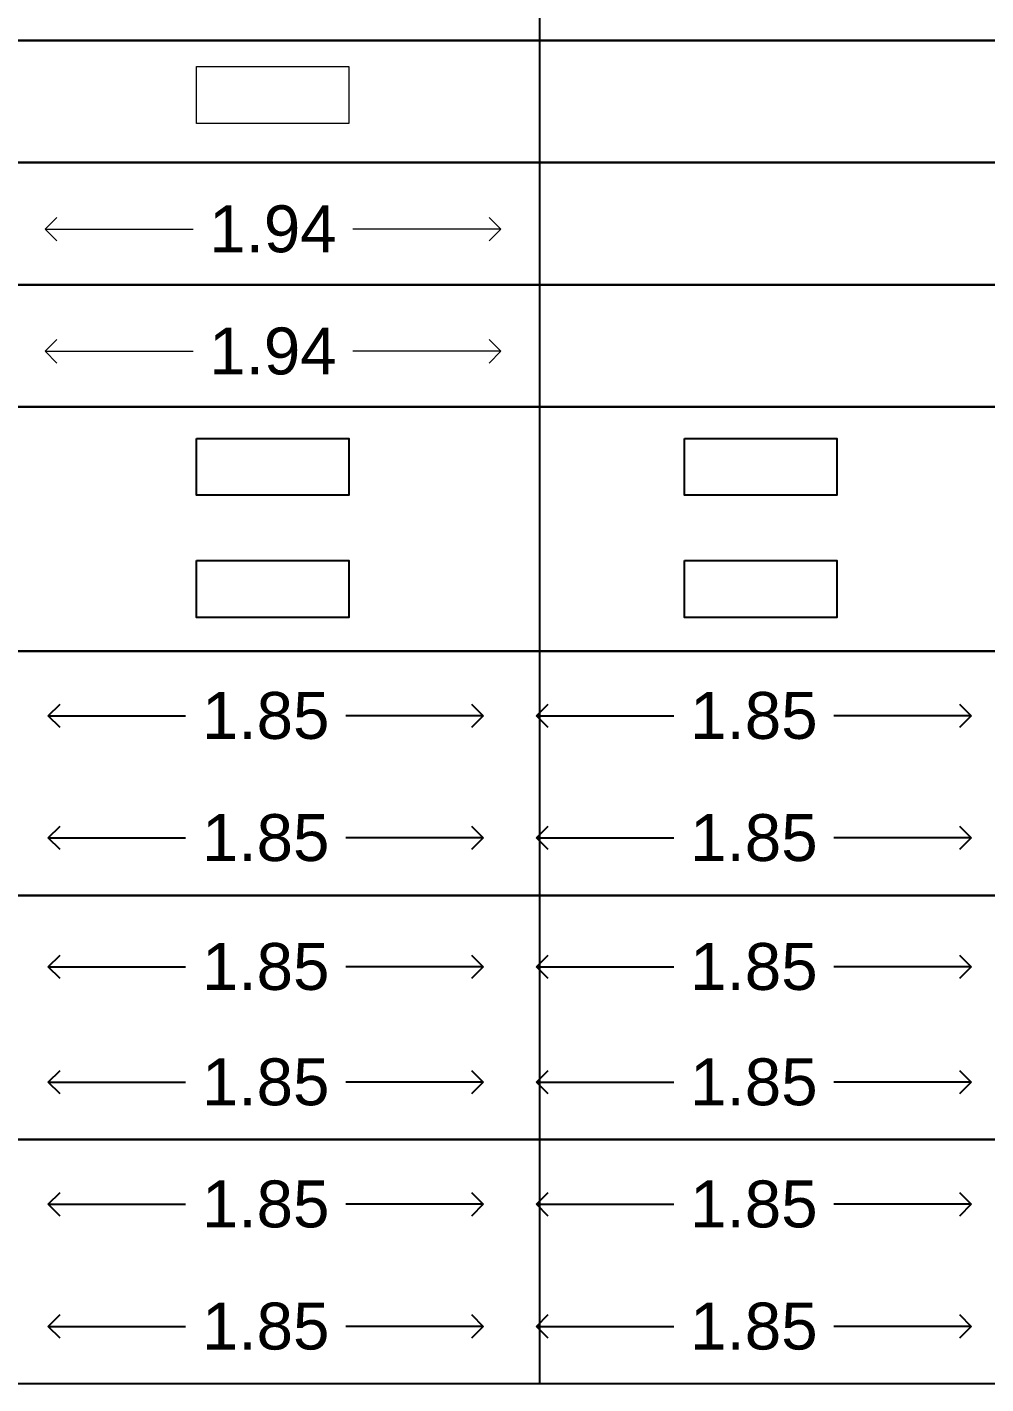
# Model space of a CAD drawing. Header units: metres. Extents: x -9481 to -9285, y 28740 to 57552.
# Drawn here: x -9457.79 to -9453.7, y 28739.76 to 28745.55 of the extents above; entities that cross this region are included whole.
import ezdxf

# ---------------------------------------------------------------- set-up
doc = ezdxf.new("R2010")
doc.units = ezdxf.units.M
doc.header["$PDMODE"] = 34
doc.header["$PDSIZE"] = -15
doc.linetypes.add('CONTINULUS', pattern=[0])
for name, color, linetype in [('BLK_1_FLR_0_GLASS_FACADE_1', 7, 'Continuous'), ('BLK_1_FLR_0_GLASS_FACADE_2', 7, 'Continuous'), ('BLK_1_FLR_1_GLASS_FACADE_1', 7, 'Continuous'), ('BLK_1_FLR_1_GLASS_FACADE_2', 7, 'Continuous')]:
    doc.layers.add(name, color=color, linetype=linetype)
doc.layers.add('MAIN_GATE', color=7, linetype='Continuous', lineweight=0)
doc.layers.add('PLAN', color=7, linetype='Continuous', lineweight=40)
doc.styles.add('Arial', font='arial.ttf', dxfattribs={"height": 0.2})
doc.styles.add('style2', font='arial.ttf', dxfattribs={"height": 0.3})
doc.dimstyles.new('INT DIM', dxfattribs={"dimtxt": 0.3, "dimasz": 0.1, "dimexe": 0.18, "dimexo": 0.0625, "dimgap": 0.09, "dimtad": 0, "dimzin": 0, "dimdsep": 46, "dimtxsty": 'style2', "dimblk": 'OPEN90', "dimcen": 0.09, "dimse1": 1, "dimse2": 1, "dimclrd": 250, "dimclrt": 256, "dimadec": 0, "dimazin": 0, "dimtfac": 1, "dimtofl": 0, "dimtmove": 0, "dimatfit": 3, "dimfxl": 0.18, "dimtolj": 1, "dimtzin": 0, "dimlwd": -1, "dimarcsym": 0})

# ---------------------------------------------------------------- blocks, each defined once
blk = doc.blocks.new('_Open90')
at = {"layer": 'PLAN', "color": 0, "lineweight": -2}
for p, q in [((0, 0), (-1, 0)), ((-0.5, 0.5), (0, 0)), ((0, 0), (-0.5, -0.5))]:
    blk.add_line(p, q, dxfattribs=at)
blk = doc.blocks.new('*D399')
at = {"layer": 'Defpoints', "color": 0, "linetype": 'CONTINULUS', "ltscale": 0.05, "transparency": 16777216}
for p in [(-9457.7093, 28744.8958), (-9455.7668, 28744.8958), (-9455.7668, 28744.6866)]:
    blk.add_point(p, dxfattribs=at)
at = {"layer": 'MAIN_GATE', "color": 250, "ltscale": 0.05, "transparency": 16777216}
for p, q in [((-9457.6093, 28744.6866), (-9457.078, 28744.6866)), ((-9455.8668, 28744.6866), (-9456.3981, 28744.6866))]:
    blk.add_line(p, q, dxfattribs=at)
at = {"layer": 'MAIN_GATE', "color": 250, "linetype": 'CONTINULUS', "ltscale": 0.05, "transparency": 16777216, "xscale": 0.1, "yscale": 0.1, "zscale": 0.1, "rotation": 180}
blk.add_blockref('_Open90', (-9457.7093, 28744.6866), dxfattribs=at)
at = {"layer": 'MAIN_GATE', "color": 250, "linetype": 'CONTINULUS', "ltscale": 0.05, "transparency": 16777216, "xscale": 0.1, "yscale": 0.1, "zscale": 0.1}
blk.add_blockref('_Open90', (-9455.7668, 28744.6866), dxfattribs=at)
at = {"layer": 'MAIN_GATE', "linetype": 'CONTINULUS', "ltscale": 0.05, "transparency": 16777216, "insert": (-9456.738, 28744.6866), "char_height": 0.2, "attachment_point": 5, "style": 'Arial', "bg_fill": 3, "box_fill_scale": 1.1, "bg_fill_color": 256, "bg_fill_true_color": 13158600, "bg_fill_transparency": 0}
blk.add_mtext('\\A1;1.94', dxfattribs=at)
blk = doc.blocks.new('*D400')
at = {"layer": 'Defpoints', "color": 0, "linetype": 'CONTINULUS', "ltscale": 0.05, "transparency": 16777216}
for p in [(-9457.7093, 28744.3752), (-9455.7668, 28744.3752), (-9455.7668, 28744.1659)]:
    blk.add_point(p, dxfattribs=at)
at = {"layer": 'MAIN_GATE', "color": 250, "ltscale": 0.05, "transparency": 16777216}
for p, q in [((-9457.6093, 28744.1659), (-9457.078, 28744.1659)), ((-9455.8668, 28744.1659), (-9456.3981, 28744.1659))]:
    blk.add_line(p, q, dxfattribs=at)
at = {"layer": 'MAIN_GATE', "color": 250, "linetype": 'CONTINULUS', "ltscale": 0.05, "transparency": 16777216, "xscale": 0.1, "yscale": 0.1, "zscale": 0.1, "rotation": 180}
blk.add_blockref('_Open90', (-9457.7093, 28744.1659), dxfattribs=at)
at = {"layer": 'MAIN_GATE', "color": 250, "linetype": 'CONTINULUS', "ltscale": 0.05, "transparency": 16777216, "xscale": 0.1, "yscale": 0.1, "zscale": 0.1}
blk.add_blockref('_Open90', (-9455.7668, 28744.1659), dxfattribs=at)
at = {"layer": 'MAIN_GATE', "linetype": 'CONTINULUS', "ltscale": 0.05, "transparency": 16777216, "insert": (-9456.738, 28744.1659), "char_height": 0.2, "attachment_point": 5, "style": 'Arial', "bg_fill": 3, "box_fill_scale": 1.1, "bg_fill_color": 256, "bg_fill_true_color": 13158600, "bg_fill_transparency": 0}
blk.add_mtext('\\A1;1.94', dxfattribs=at)
blk = doc.blocks.new('*D404')
at = {"layer": 'BLK_1_FLR_0_GLASS_FACADE_1', "color": 250, "ltscale": 0.05, "transparency": 16777216}
for p, q in [((-9457.5956, 28742.6121), (-9457.1101, 28742.6121)), ((-9455.9424, 28742.6121), (-9456.4279, 28742.6121))]:
    blk.add_line(p, q, dxfattribs=at)
at = {"layer": 'Defpoints', "color": 0, "linetype": 'CONTINULUS', "ltscale": 0.05, "transparency": 16777216}
for p in [(-9457.6956, 28742.8166), (-9455.8424, 28742.8166), (-9455.8424, 28742.6121)]:
    blk.add_point(p, dxfattribs=at)
at = {"layer": 'BLK_1_FLR_0_GLASS_FACADE_1', "color": 250, "linetype": 'CONTINULUS', "ltscale": 0.05, "transparency": 16777216, "xscale": 0.1, "yscale": 0.1, "zscale": 0.1, "rotation": 180}
blk.add_blockref('_Open90', (-9457.6956, 28742.6121), dxfattribs=at)
at = {"layer": 'BLK_1_FLR_0_GLASS_FACADE_1', "color": 250, "linetype": 'CONTINULUS', "ltscale": 0.05, "transparency": 16777216, "xscale": 0.1, "yscale": 0.1, "zscale": 0.1}
blk.add_blockref('_Open90', (-9455.8424, 28742.6121), dxfattribs=at)
at = {"layer": 'BLK_1_FLR_0_GLASS_FACADE_1', "linetype": 'CONTINULUS', "ltscale": 0.05, "transparency": 16777216, "insert": (-9456.769, 28742.6121), "char_height": 0.2, "attachment_point": 5, "style": 'Arial', "bg_fill": 3, "box_fill_scale": 1.1, "bg_fill_color": 256, "bg_fill_true_color": 13158600, "bg_fill_transparency": 0}
blk.add_mtext('\\A1;1.85', dxfattribs=at)
blk = doc.blocks.new('*D405')
at = {"layer": 'BLK_1_FLR_0_GLASS_FACADE_2', "color": 250, "ltscale": 0.05, "transparency": 16777216}
for p, q in [((-9457.5956, 28742.0914), (-9457.1101, 28742.0914)), ((-9455.9424, 28742.0914), (-9456.4279, 28742.0914))]:
    blk.add_line(p, q, dxfattribs=at)
at = {"layer": 'Defpoints', "color": 0, "linetype": 'CONTINULUS', "ltscale": 0.05, "transparency": 16777216}
for p in [(-9457.6956, 28742.296), (-9455.8424, 28742.296), (-9455.8424, 28742.0914)]:
    blk.add_point(p, dxfattribs=at)
at = {"layer": 'BLK_1_FLR_0_GLASS_FACADE_2', "color": 250, "linetype": 'CONTINULUS', "ltscale": 0.05, "transparency": 16777216, "xscale": 0.1, "yscale": 0.1, "zscale": 0.1, "rotation": 180}
blk.add_blockref('_Open90', (-9457.6956, 28742.0914), dxfattribs=at)
at = {"layer": 'BLK_1_FLR_0_GLASS_FACADE_2', "color": 250, "linetype": 'CONTINULUS', "ltscale": 0.05, "transparency": 16777216, "xscale": 0.1, "yscale": 0.1, "zscale": 0.1}
blk.add_blockref('_Open90', (-9455.8424, 28742.0914), dxfattribs=at)
at = {"layer": 'BLK_1_FLR_0_GLASS_FACADE_2', "linetype": 'CONTINULUS', "ltscale": 0.05, "transparency": 16777216, "insert": (-9456.769, 28742.0914), "char_height": 0.2, "attachment_point": 5, "style": 'Arial', "bg_fill": 3, "box_fill_scale": 1.1, "bg_fill_color": 256, "bg_fill_true_color": 13158600, "bg_fill_transparency": 0}
blk.add_mtext('\\A1;1.85', dxfattribs=at)
blk = doc.blocks.new('*D408')
at = {"layer": 'BLK_1_FLR_0_GLASS_FACADE_2', "color": 250, "ltscale": 0.05, "transparency": 16777216}
for p, q in [((-9457.5956, 28741.0501), (-9457.1101, 28741.0501)), ((-9455.9424, 28741.0501), (-9456.4279, 28741.0501))]:
    blk.add_line(p, q, dxfattribs=at)
at = {"layer": 'Defpoints', "color": 0, "linetype": 'CONTINULUS', "ltscale": 0.05, "transparency": 16777216}
for p in [(-9457.6956, 28741.2547), (-9455.8424, 28741.2547), (-9455.8424, 28741.0501)]:
    blk.add_point(p, dxfattribs=at)
at = {"layer": 'BLK_1_FLR_0_GLASS_FACADE_2', "color": 250, "linetype": 'CONTINULUS', "ltscale": 0.05, "transparency": 16777216, "xscale": 0.1, "yscale": 0.1, "zscale": 0.1, "rotation": 180}
blk.add_blockref('_Open90', (-9457.6956, 28741.0501), dxfattribs=at)
at = {"layer": 'BLK_1_FLR_0_GLASS_FACADE_2', "color": 250, "linetype": 'CONTINULUS', "ltscale": 0.05, "transparency": 16777216, "xscale": 0.1, "yscale": 0.1, "zscale": 0.1}
blk.add_blockref('_Open90', (-9455.8424, 28741.0501), dxfattribs=at)
at = {"layer": 'BLK_1_FLR_0_GLASS_FACADE_2', "linetype": 'CONTINULUS', "ltscale": 0.05, "transparency": 16777216, "insert": (-9456.769, 28741.0501), "char_height": 0.2, "attachment_point": 5, "style": 'Arial', "bg_fill": 3, "box_fill_scale": 1.1, "bg_fill_color": 256, "bg_fill_true_color": 13158600, "bg_fill_transparency": 0}
blk.add_mtext('\\A1;1.85', dxfattribs=at)
blk = doc.blocks.new('*D407')
at = {"layer": 'BLK_1_FLR_0_GLASS_FACADE_1', "color": 250, "ltscale": 0.05, "transparency": 16777216}
for p, q in [((-9457.5956, 28740.5295), (-9457.1101, 28740.5295)), ((-9455.9424, 28740.5295), (-9456.4279, 28740.5295))]:
    blk.add_line(p, q, dxfattribs=at)
at = {"layer": 'Defpoints', "color": 0, "linetype": 'CONTINULUS', "ltscale": 0.05, "transparency": 16777216}
for p in [(-9457.6956, 28740.734), (-9455.8424, 28740.734), (-9455.8424, 28740.5295)]:
    blk.add_point(p, dxfattribs=at)
at = {"layer": 'BLK_1_FLR_0_GLASS_FACADE_1', "color": 250, "linetype": 'CONTINULUS', "ltscale": 0.05, "transparency": 16777216, "xscale": 0.1, "yscale": 0.1, "zscale": 0.1, "rotation": 180}
blk.add_blockref('_Open90', (-9457.6956, 28740.5295), dxfattribs=at)
at = {"layer": 'BLK_1_FLR_0_GLASS_FACADE_1', "color": 250, "linetype": 'CONTINULUS', "ltscale": 0.05, "transparency": 16777216, "xscale": 0.1, "yscale": 0.1, "zscale": 0.1}
blk.add_blockref('_Open90', (-9455.8424, 28740.5295), dxfattribs=at)
at = {"layer": 'BLK_1_FLR_0_GLASS_FACADE_1', "linetype": 'CONTINULUS', "ltscale": 0.05, "transparency": 16777216, "insert": (-9456.769, 28740.5295), "char_height": 0.2, "attachment_point": 5, "style": 'Arial', "bg_fill": 3, "box_fill_scale": 1.1, "bg_fill_color": 256, "bg_fill_true_color": 13158600, "bg_fill_transparency": 0}
blk.add_mtext('\\A1;1.85', dxfattribs=at)
blk = doc.blocks.new('*D406')
at = {"layer": 'BLK_1_FLR_0_GLASS_FACADE_2', "color": 250, "ltscale": 0.05, "transparency": 16777216}
for p, q in [((-9457.5956, 28740.0089), (-9457.1101, 28740.0089)), ((-9455.9424, 28740.0089), (-9456.4279, 28740.0089))]:
    blk.add_line(p, q, dxfattribs=at)
at = {"layer": 'Defpoints', "color": 0, "linetype": 'CONTINULUS', "ltscale": 0.05, "transparency": 16777216}
for p in [(-9457.6956, 28740.2134), (-9455.8424, 28740.2134), (-9455.8424, 28740.0089)]:
    blk.add_point(p, dxfattribs=at)
at = {"layer": 'BLK_1_FLR_0_GLASS_FACADE_2', "color": 250, "linetype": 'CONTINULUS', "ltscale": 0.05, "transparency": 16777216, "xscale": 0.1, "yscale": 0.1, "zscale": 0.1, "rotation": 180}
blk.add_blockref('_Open90', (-9457.6956, 28740.0089), dxfattribs=at)
at = {"layer": 'BLK_1_FLR_0_GLASS_FACADE_2', "color": 250, "linetype": 'CONTINULUS', "ltscale": 0.05, "transparency": 16777216, "xscale": 0.1, "yscale": 0.1, "zscale": 0.1}
blk.add_blockref('_Open90', (-9455.8424, 28740.0089), dxfattribs=at)
at = {"layer": 'BLK_1_FLR_0_GLASS_FACADE_2', "linetype": 'CONTINULUS', "ltscale": 0.05, "transparency": 16777216, "insert": (-9456.769, 28740.0089), "char_height": 0.2, "attachment_point": 5, "style": 'Arial', "bg_fill": 3, "box_fill_scale": 1.1, "bg_fill_color": 256, "bg_fill_true_color": 13158600, "bg_fill_transparency": 0}
blk.add_mtext('\\A1;1.85', dxfattribs=at)
blk = doc.blocks.new('*D409')
at = {"layer": 'BLK_1_FLR_0_GLASS_FACADE_1', "color": 250, "ltscale": 0.05, "transparency": 16777216}
for p, q in [((-9457.5956, 28741.5419), (-9457.1101, 28741.5419)), ((-9455.9424, 28741.5419), (-9456.4279, 28741.5419))]:
    blk.add_line(p, q, dxfattribs=at)
at = {"layer": 'Defpoints', "color": 0, "linetype": 'CONTINULUS', "ltscale": 0.05, "transparency": 16777216}
for p in [(-9457.6956, 28741.7465), (-9455.8424, 28741.7465), (-9455.8424, 28741.5419)]:
    blk.add_point(p, dxfattribs=at)
at = {"layer": 'BLK_1_FLR_0_GLASS_FACADE_1', "color": 250, "linetype": 'CONTINULUS', "ltscale": 0.05, "transparency": 16777216, "xscale": 0.1, "yscale": 0.1, "zscale": 0.1, "rotation": 180}
blk.add_blockref('_Open90', (-9457.6956, 28741.5419), dxfattribs=at)
at = {"layer": 'BLK_1_FLR_0_GLASS_FACADE_1', "color": 250, "linetype": 'CONTINULUS', "ltscale": 0.05, "transparency": 16777216, "xscale": 0.1, "yscale": 0.1, "zscale": 0.1}
blk.add_blockref('_Open90', (-9455.8424, 28741.5419), dxfattribs=at)
at = {"layer": 'BLK_1_FLR_0_GLASS_FACADE_1', "linetype": 'CONTINULUS', "ltscale": 0.05, "transparency": 16777216, "insert": (-9456.769, 28741.5419), "char_height": 0.2, "attachment_point": 5, "style": 'Arial', "bg_fill": 3, "box_fill_scale": 1.1, "bg_fill_color": 256, "bg_fill_true_color": 13158600, "bg_fill_transparency": 0}
blk.add_mtext('\\A1;1.85', dxfattribs=at)
blk = doc.blocks.new('*D421')
at = {"layer": 'BLK_1_FLR_1_GLASS_FACADE_1', "color": 250, "ltscale": 0.05, "transparency": 16777216}
for p, q in [((-9455.5149, 28742.6121), (-9455.0293, 28742.6121)), ((-9453.8616, 28742.6121), (-9454.3471, 28742.6121))]:
    blk.add_line(p, q, dxfattribs=at)
at = {"layer": 'Defpoints', "color": 0, "linetype": 'CONTINULUS', "ltscale": 0.05, "transparency": 16777216}
for p in [(-9455.6149, 28742.8166), (-9453.7616, 28742.8166), (-9453.7616, 28742.6121)]:
    blk.add_point(p, dxfattribs=at)
at = {"layer": 'BLK_1_FLR_1_GLASS_FACADE_1', "color": 250, "linetype": 'CONTINULUS', "ltscale": 0.05, "transparency": 16777216, "xscale": 0.1, "yscale": 0.1, "zscale": 0.1, "rotation": 180}
blk.add_blockref('_Open90', (-9455.6149, 28742.6121), dxfattribs=at)
at = {"layer": 'BLK_1_FLR_1_GLASS_FACADE_1', "color": 250, "linetype": 'CONTINULUS', "ltscale": 0.05, "transparency": 16777216, "xscale": 0.1, "yscale": 0.1, "zscale": 0.1}
blk.add_blockref('_Open90', (-9453.7616, 28742.6121), dxfattribs=at)
at = {"layer": 'BLK_1_FLR_1_GLASS_FACADE_1', "linetype": 'CONTINULUS', "ltscale": 0.05, "transparency": 16777216, "insert": (-9454.6882, 28742.6121), "char_height": 0.2, "attachment_point": 5, "style": 'Arial', "bg_fill": 3, "box_fill_scale": 1.1, "bg_fill_color": 256, "bg_fill_true_color": 13158600, "bg_fill_transparency": 0}
blk.add_mtext('\\A1;1.85', dxfattribs=at)
blk = doc.blocks.new('*D416')
at = {"layer": 'BLK_1_FLR_1_GLASS_FACADE_2', "color": 250, "ltscale": 0.05, "transparency": 16777216}
for p, q in [((-9455.5149, 28742.0914), (-9455.0293, 28742.0914)), ((-9453.8616, 28742.0914), (-9454.3471, 28742.0914))]:
    blk.add_line(p, q, dxfattribs=at)
at = {"layer": 'Defpoints', "color": 0, "linetype": 'CONTINULUS', "ltscale": 0.05, "transparency": 16777216}
for p in [(-9455.6149, 28742.296), (-9453.7616, 28742.296), (-9453.7616, 28742.0914)]:
    blk.add_point(p, dxfattribs=at)
at = {"layer": 'BLK_1_FLR_1_GLASS_FACADE_2', "color": 250, "linetype": 'CONTINULUS', "ltscale": 0.05, "transparency": 16777216, "xscale": 0.1, "yscale": 0.1, "zscale": 0.1, "rotation": 180}
blk.add_blockref('_Open90', (-9455.6149, 28742.0914), dxfattribs=at)
at = {"layer": 'BLK_1_FLR_1_GLASS_FACADE_2', "color": 250, "linetype": 'CONTINULUS', "ltscale": 0.05, "transparency": 16777216, "xscale": 0.1, "yscale": 0.1, "zscale": 0.1}
blk.add_blockref('_Open90', (-9453.7616, 28742.0914), dxfattribs=at)
at = {"layer": 'BLK_1_FLR_1_GLASS_FACADE_2', "linetype": 'CONTINULUS', "ltscale": 0.05, "transparency": 16777216, "insert": (-9454.6882, 28742.0914), "char_height": 0.2, "attachment_point": 5, "style": 'Arial', "bg_fill": 3, "box_fill_scale": 1.1, "bg_fill_color": 256, "bg_fill_true_color": 13158600, "bg_fill_transparency": 0}
blk.add_mtext('\\A1;1.85', dxfattribs=at)
blk = doc.blocks.new('*D417')
at = {"layer": 'BLK_1_FLR_1_GLASS_FACADE_2', "color": 250, "ltscale": 0.05, "transparency": 16777216}
for p, q in [((-9455.5149, 28741.0501), (-9455.0293, 28741.0501)), ((-9453.8616, 28741.0501), (-9454.3471, 28741.0501))]:
    blk.add_line(p, q, dxfattribs=at)
at = {"layer": 'Defpoints', "color": 0, "linetype": 'CONTINULUS', "ltscale": 0.05, "transparency": 16777216}
for p in [(-9455.6149, 28741.2547), (-9453.7616, 28741.2547), (-9453.7616, 28741.0501)]:
    blk.add_point(p, dxfattribs=at)
at = {"layer": 'BLK_1_FLR_1_GLASS_FACADE_2', "color": 250, "linetype": 'CONTINULUS', "ltscale": 0.05, "transparency": 16777216, "xscale": 0.1, "yscale": 0.1, "zscale": 0.1, "rotation": 180}
blk.add_blockref('_Open90', (-9455.6149, 28741.0501), dxfattribs=at)
at = {"layer": 'BLK_1_FLR_1_GLASS_FACADE_2', "color": 250, "linetype": 'CONTINULUS', "ltscale": 0.05, "transparency": 16777216, "xscale": 0.1, "yscale": 0.1, "zscale": 0.1}
blk.add_blockref('_Open90', (-9453.7616, 28741.0501), dxfattribs=at)
at = {"layer": 'BLK_1_FLR_1_GLASS_FACADE_2', "linetype": 'CONTINULUS', "ltscale": 0.05, "transparency": 16777216, "insert": (-9454.6882, 28741.0501), "char_height": 0.2, "attachment_point": 5, "style": 'Arial', "bg_fill": 3, "box_fill_scale": 1.1, "bg_fill_color": 256, "bg_fill_true_color": 13158600, "bg_fill_transparency": 0}
blk.add_mtext('\\A1;1.85', dxfattribs=at)
blk = doc.blocks.new('*D418')
at = {"layer": 'BLK_1_FLR_1_GLASS_FACADE_1', "color": 250, "ltscale": 0.05, "transparency": 16777216}
for p, q in [((-9455.5149, 28740.5295), (-9455.0293, 28740.5295)), ((-9453.8616, 28740.5295), (-9454.3471, 28740.5295))]:
    blk.add_line(p, q, dxfattribs=at)
at = {"layer": 'Defpoints', "color": 0, "linetype": 'CONTINULUS', "ltscale": 0.05, "transparency": 16777216}
for p in [(-9455.6149, 28740.734), (-9453.7616, 28740.734), (-9453.7616, 28740.5295)]:
    blk.add_point(p, dxfattribs=at)
at = {"layer": 'BLK_1_FLR_1_GLASS_FACADE_1', "color": 250, "linetype": 'CONTINULUS', "ltscale": 0.05, "transparency": 16777216, "xscale": 0.1, "yscale": 0.1, "zscale": 0.1, "rotation": 180}
blk.add_blockref('_Open90', (-9455.6149, 28740.5295), dxfattribs=at)
at = {"layer": 'BLK_1_FLR_1_GLASS_FACADE_1', "color": 250, "linetype": 'CONTINULUS', "ltscale": 0.05, "transparency": 16777216, "xscale": 0.1, "yscale": 0.1, "zscale": 0.1}
blk.add_blockref('_Open90', (-9453.7616, 28740.5295), dxfattribs=at)
at = {"layer": 'BLK_1_FLR_1_GLASS_FACADE_1', "linetype": 'CONTINULUS', "ltscale": 0.05, "transparency": 16777216, "insert": (-9454.6882, 28740.5295), "char_height": 0.2, "attachment_point": 5, "style": 'Arial', "bg_fill": 3, "box_fill_scale": 1.1, "bg_fill_color": 256, "bg_fill_true_color": 13158600, "bg_fill_transparency": 0}
blk.add_mtext('\\A1;1.85', dxfattribs=at)
blk = doc.blocks.new('*D419')
at = {"layer": 'BLK_1_FLR_1_GLASS_FACADE_2', "color": 250, "ltscale": 0.05, "transparency": 16777216}
for p, q in [((-9455.5149, 28740.0089), (-9455.0293, 28740.0089)), ((-9453.8616, 28740.0089), (-9454.3471, 28740.0089))]:
    blk.add_line(p, q, dxfattribs=at)
at = {"layer": 'Defpoints', "color": 0, "linetype": 'CONTINULUS', "ltscale": 0.05, "transparency": 16777216}
for p in [(-9455.6149, 28740.2134), (-9453.7616, 28740.2134), (-9453.7616, 28740.0089)]:
    blk.add_point(p, dxfattribs=at)
at = {"layer": 'BLK_1_FLR_1_GLASS_FACADE_2', "color": 250, "linetype": 'CONTINULUS', "ltscale": 0.05, "transparency": 16777216, "xscale": 0.1, "yscale": 0.1, "zscale": 0.1, "rotation": 180}
blk.add_blockref('_Open90', (-9455.6149, 28740.0089), dxfattribs=at)
at = {"layer": 'BLK_1_FLR_1_GLASS_FACADE_2', "color": 250, "linetype": 'CONTINULUS', "ltscale": 0.05, "transparency": 16777216, "xscale": 0.1, "yscale": 0.1, "zscale": 0.1}
blk.add_blockref('_Open90', (-9453.7616, 28740.0089), dxfattribs=at)
at = {"layer": 'BLK_1_FLR_1_GLASS_FACADE_2', "linetype": 'CONTINULUS', "ltscale": 0.05, "transparency": 16777216, "insert": (-9454.6882, 28740.0089), "char_height": 0.2, "attachment_point": 5, "style": 'Arial', "bg_fill": 3, "box_fill_scale": 1.1, "bg_fill_color": 256, "bg_fill_true_color": 13158600, "bg_fill_transparency": 0}
blk.add_mtext('\\A1;1.85', dxfattribs=at)
blk = doc.blocks.new('*D420')
at = {"layer": 'BLK_1_FLR_1_GLASS_FACADE_1', "color": 250, "ltscale": 0.05, "transparency": 16777216}
for p, q in [((-9455.5149, 28741.5419), (-9455.0293, 28741.5419)), ((-9453.8616, 28741.5419), (-9454.3471, 28741.5419))]:
    blk.add_line(p, q, dxfattribs=at)
at = {"layer": 'Defpoints', "color": 0, "linetype": 'CONTINULUS', "ltscale": 0.05, "transparency": 16777216}
for p in [(-9455.6149, 28741.7465), (-9453.7616, 28741.7465), (-9453.7616, 28741.5419)]:
    blk.add_point(p, dxfattribs=at)
at = {"layer": 'BLK_1_FLR_1_GLASS_FACADE_1', "color": 250, "linetype": 'CONTINULUS', "ltscale": 0.05, "transparency": 16777216, "xscale": 0.1, "yscale": 0.1, "zscale": 0.1, "rotation": 180}
blk.add_blockref('_Open90', (-9455.6149, 28741.5419), dxfattribs=at)
at = {"layer": 'BLK_1_FLR_1_GLASS_FACADE_1', "color": 250, "linetype": 'CONTINULUS', "ltscale": 0.05, "transparency": 16777216, "xscale": 0.1, "yscale": 0.1, "zscale": 0.1}
blk.add_blockref('_Open90', (-9453.7616, 28741.5419), dxfattribs=at)
at = {"layer": 'BLK_1_FLR_1_GLASS_FACADE_1', "linetype": 'CONTINULUS', "ltscale": 0.05, "transparency": 16777216, "insert": (-9454.6882, 28741.5419), "char_height": 0.2, "attachment_point": 5, "style": 'Arial', "bg_fill": 3, "box_fill_scale": 1.1, "bg_fill_color": 256, "bg_fill_true_color": 13158600, "bg_fill_transparency": 0}
blk.add_mtext('\\A1;1.85', dxfattribs=at)

msp = doc.modelspace()

# ---------------------------------------------------------------- linework, layer by layer
for p, q in [((-9455.6016, 28746.0116), (-9455.6016, 28745.491)), ((-9455.6016, 28745.491), (-9455.6016, 28744.9703)), ((-9455.6016, 28744.9703), (-9455.6016, 28744.4497)), ((-9455.6016, 28744.4497), (-9455.6016, 28743.929)), ((-9455.6016, 28743.929), (-9455.6016, 28743.4084)), ((-9455.6016, 28743.4084), (-9455.6016, 28742.8878)), ((-9455.6016, 28742.8878), (-9455.6016, 28742.3671)), ((-9455.6016, 28742.3671), (-9455.6016, 28741.8465)), ((-9455.6016, 28741.8465), (-9455.6016, 28741.3258)), ((-9455.6016, 28741.3258), (-9455.6016, 28740.8052)), ((-9455.6016, 28740.8052), (-9455.6016, 28740.2845)), ((-9455.6016, 28740.2845), (-9455.6016, 28739.7639))]:
    msp.add_line(p, q)
msp.add_lwpolyline([(-9481.2579, 28746.0116), (-9442.23, 28746.0116), (-9442.23, 28745.491), (-9481.2579, 28745.491), (-9481.2579, 28746.0116)], close=True)
for points in [[(-9481.2579, 28744.9703), (-9481.2579, 28745.491), (-9442.23, 28745.491), (-9442.23, 28744.9703), (-9461.7318, 28744.9703)], [(-9461.7318, 28744.9703), (-9442.23, 28744.9703), (-9442.23, 28744.4497), (-9461.7318, 28744.4497)], [(-9461.7318, 28744.4497), (-9442.23, 28744.4497), (-9442.23, 28743.929), (-9481.2579, 28743.929), (-9481.2579, 28744.4497), (-9481.2579, 28744.4497)], [(-9481.2579, 28743.4084), (-9481.2579, 28743.929), (-9442.23, 28743.929), (-9442.23, 28743.4084)], [(-9442.23, 28743.4084), (-9442.23, 28742.8878), (-9461.7318, 28742.8878)], [(-9461.7318, 28742.8878), (-9442.23, 28742.8878), (-9442.23, 28742.3671)], [(-9442.23, 28742.3671), (-9442.23, 28741.8465), (-9461.7318, 28741.8465)], [(-9461.7318, 28741.8465), (-9442.23, 28741.8465), (-9442.23, 28741.3258)], [(-9442.23, 28741.3258), (-9442.23, 28740.8052), (-9461.7318, 28740.8052)], [(-9461.7318, 28740.8052), (-9442.23, 28740.8052), (-9442.23, 28740.2845)], [(-9442.23, 28740.2845), (-9442.23, 28739.7639), (-9481.2579, 28739.7639), (-9481.2579, 28740.2845)]]:
    msp.add_lwpolyline(points)
at = {"layer": 'BLK_1_FLR_0_GLASS_FACADE_1', "color": 7, "linetype": 'CONTINULUS', "ltscale": 0.05}
msp.add_lwpolyline([(-9457.0642, 28743.7942), (-9456.415, 28743.7942), (-9456.415, 28743.5521), (-9457.0642, 28743.5521)], close=True, dxfattribs=at)
at = {"layer": 'BLK_1_FLR_0_GLASS_FACADE_2', "color": 7, "linetype": 'CONTINULUS', "ltscale": 0.05}
msp.add_lwpolyline([(-9457.0642, 28743.2736), (-9456.415, 28743.2736), (-9456.415, 28743.0314), (-9457.0642, 28743.0314)], close=True, dxfattribs=at)
at = {"layer": 'BLK_1_FLR_1_GLASS_FACADE_1', "color": 7, "linetype": 'CONTINULUS', "ltscale": 0.05}
msp.add_lwpolyline([(-9454.9834, 28743.7942), (-9454.3342, 28743.7942), (-9454.3342, 28743.5521), (-9454.9834, 28743.5521)], close=True, dxfattribs=at)
at = {"layer": 'BLK_1_FLR_1_GLASS_FACADE_2', "color": 7, "linetype": 'CONTINULUS', "ltscale": 0.05}
msp.add_lwpolyline([(-9454.9834, 28743.2736), (-9454.3342, 28743.2736), (-9454.3342, 28743.0314), (-9454.9834, 28743.0314)], close=True, dxfattribs=at)
at = {"layer": 'MAIN_GATE', "color": 7, "linetype": 'CONTINULUS', "ltscale": 0.05}
msp.add_lwpolyline([(-9457.0642, 28745.3799), (-9456.415, 28745.3799), (-9456.415, 28745.1377), (-9457.0642, 28745.1377)], close=True, dxfattribs=at)

# ---------------------------------------------------------------- next in the draw order: dimensions: what is measured, and where the dimension line sits
at = {"layer": 'BLK_1_FLR_0_GLASS_FACADE_1', "color": 1, "linetype": 'CONTINULUS', "ltscale": 0.05}
dim = msp.add_linear_dim(base=(-9455.8424, 28742.6121), p1=(-9457.6956, 28742.8166), p2=(-9455.8424, 28742.8166), dimstyle='INT DIM', override={"dimtxt": 0.2, "dimtxsty": 'Arial', "dimfxl": 0.125, "dimtfill": 1, "dimtfillclr": 7, "dimarcsym": 1}, dxfattribs=at)
dim.commit()
dim.dimension.update_dxf_attribs({"geometry": '*D404', "text_midpoint": (-9456.769, 28742.6121)})
at = {"layer": 'BLK_1_FLR_0_GLASS_FACADE_1', "color": 2, "linetype": 'CONTINULUS', "ltscale": 0.05}
dim = msp.add_linear_dim(base=(-9455.8424, 28741.5419), p1=(-9457.6956, 28741.7465), p2=(-9455.8424, 28741.7465), dimstyle='INT DIM', override={"dimtxt": 0.2, "dimtxsty": 'Arial', "dimfxl": 0.125, "dimtfill": 1, "dimtfillclr": 7, "dimarcsym": 1}, dxfattribs=at)
dim.commit()
dim.dimension.update_dxf_attribs({"geometry": '*D409', "text_midpoint": (-9456.769, 28741.5419)})
at = {"layer": 'BLK_1_FLR_0_GLASS_FACADE_1', "color": 3, "linetype": 'CONTINULUS', "ltscale": 0.05}
dim = msp.add_linear_dim(base=(-9455.8424, 28740.5295), p1=(-9457.6956, 28740.734), p2=(-9455.8424, 28740.734), dimstyle='INT DIM', override={"dimtxt": 0.2, "dimtxsty": 'Arial', "dimfxl": 0.125, "dimtfill": 1, "dimtfillclr": 7, "dimarcsym": 1}, dxfattribs=at)
dim.commit()
dim.dimension.update_dxf_attribs({"geometry": '*D407', "text_midpoint": (-9456.769, 28740.5295)})
at = {"layer": 'BLK_1_FLR_0_GLASS_FACADE_2', "color": 1, "linetype": 'CONTINULUS', "ltscale": 0.05}
dim = msp.add_linear_dim(base=(-9455.8424, 28742.0914), p1=(-9457.6956, 28742.296), p2=(-9455.8424, 28742.296), dimstyle='INT DIM', override={"dimtxt": 0.2, "dimtxsty": 'Arial', "dimfxl": 0.125, "dimtfill": 1, "dimtfillclr": 7, "dimarcsym": 1}, dxfattribs=at)
dim.commit()
dim.dimension.update_dxf_attribs({"geometry": '*D405', "text_midpoint": (-9456.769, 28742.0914)})
at = {"layer": 'BLK_1_FLR_0_GLASS_FACADE_2', "color": 2, "linetype": 'CONTINULUS', "ltscale": 0.05}
dim = msp.add_linear_dim(base=(-9455.8424, 28741.0501), p1=(-9457.6956, 28741.2547), p2=(-9455.8424, 28741.2547), dimstyle='INT DIM', override={"dimtxt": 0.2, "dimtxsty": 'Arial', "dimfxl": 0.125, "dimtfill": 1, "dimtfillclr": 7, "dimarcsym": 1}, dxfattribs=at)
dim.commit()
dim.dimension.update_dxf_attribs({"geometry": '*D408', "text_midpoint": (-9456.769, 28741.0501)})
at = {"layer": 'BLK_1_FLR_0_GLASS_FACADE_2', "color": 3, "linetype": 'CONTINULUS', "ltscale": 0.05}
dim = msp.add_linear_dim(base=(-9455.8424, 28740.0089), p1=(-9457.6956, 28740.2134), p2=(-9455.8424, 28740.2134), dimstyle='INT DIM', override={"dimtxt": 0.2, "dimtxsty": 'Arial', "dimfxl": 0.125, "dimtfill": 1, "dimtfillclr": 7, "dimarcsym": 1}, dxfattribs=at)
dim.commit()
dim.dimension.update_dxf_attribs({"geometry": '*D406', "text_midpoint": (-9456.769, 28740.0089)})
at = {"layer": 'BLK_1_FLR_1_GLASS_FACADE_1', "color": 1, "linetype": 'CONTINULUS', "ltscale": 0.05}
dim = msp.add_linear_dim(base=(-9453.7616, 28742.6121), p1=(-9455.6149, 28742.8166), p2=(-9453.7616, 28742.8166), dimstyle='INT DIM', override={"dimtxt": 0.2, "dimtxsty": 'Arial', "dimfxl": 0.125, "dimtfill": 1, "dimtfillclr": 7, "dimarcsym": 1}, dxfattribs=at)
dim.commit()
dim.dimension.update_dxf_attribs({"geometry": '*D421', "text_midpoint": (-9454.6882, 28742.6121)})
at = {"layer": 'BLK_1_FLR_1_GLASS_FACADE_1', "color": 2, "linetype": 'CONTINULUS', "ltscale": 0.05}
dim = msp.add_linear_dim(base=(-9453.7616, 28741.5419), p1=(-9455.6149, 28741.7465), p2=(-9453.7616, 28741.7465), dimstyle='INT DIM', override={"dimtxt": 0.2, "dimtxsty": 'Arial', "dimfxl": 0.125, "dimtfill": 1, "dimtfillclr": 7, "dimarcsym": 1}, dxfattribs=at)
dim.commit()
dim.dimension.update_dxf_attribs({"geometry": '*D420', "text_midpoint": (-9454.6882, 28741.5419)})
at = {"layer": 'BLK_1_FLR_1_GLASS_FACADE_1', "color": 3, "linetype": 'CONTINULUS', "ltscale": 0.05}
dim = msp.add_linear_dim(base=(-9453.7616, 28740.5295), p1=(-9455.6149, 28740.734), p2=(-9453.7616, 28740.734), dimstyle='INT DIM', override={"dimtxt": 0.2, "dimtxsty": 'Arial', "dimfxl": 0.125, "dimtfill": 1, "dimtfillclr": 7, "dimarcsym": 1}, dxfattribs=at)
dim.commit()
dim.dimension.update_dxf_attribs({"geometry": '*D418', "text_midpoint": (-9454.6882, 28740.5295)})
at = {"layer": 'BLK_1_FLR_1_GLASS_FACADE_2', "color": 1, "linetype": 'CONTINULUS', "ltscale": 0.05}
dim = msp.add_linear_dim(base=(-9453.7616, 28742.0914), p1=(-9455.6149, 28742.296), p2=(-9453.7616, 28742.296), dimstyle='INT DIM', override={"dimtxt": 0.2, "dimtxsty": 'Arial', "dimfxl": 0.125, "dimtfill": 1, "dimtfillclr": 7, "dimarcsym": 1}, dxfattribs=at)
dim.commit()
dim.dimension.update_dxf_attribs({"geometry": '*D416', "text_midpoint": (-9454.6882, 28742.0914)})
at = {"layer": 'BLK_1_FLR_1_GLASS_FACADE_2', "color": 2, "linetype": 'CONTINULUS', "ltscale": 0.05}
dim = msp.add_linear_dim(base=(-9453.7616, 28741.0501), p1=(-9455.6149, 28741.2547), p2=(-9453.7616, 28741.2547), dimstyle='INT DIM', override={"dimtxt": 0.2, "dimtxsty": 'Arial', "dimfxl": 0.125, "dimtfill": 1, "dimtfillclr": 7, "dimarcsym": 1}, dxfattribs=at)
dim.commit()
dim.dimension.update_dxf_attribs({"geometry": '*D417', "text_midpoint": (-9454.6882, 28741.0501)})
at = {"layer": 'BLK_1_FLR_1_GLASS_FACADE_2', "color": 3, "linetype": 'CONTINULUS', "ltscale": 0.05}
dim = msp.add_linear_dim(base=(-9453.7616, 28740.0089), p1=(-9455.6149, 28740.2134), p2=(-9453.7616, 28740.2134), dimstyle='INT DIM', override={"dimtxt": 0.2, "dimtxsty": 'Arial', "dimfxl": 0.125, "dimtfill": 1, "dimtfillclr": 7, "dimarcsym": 1}, dxfattribs=at)
dim.commit()
dim.dimension.update_dxf_attribs({"geometry": '*D419', "text_midpoint": (-9454.6882, 28740.0089)})
at = {"layer": 'MAIN_GATE', "color": 2, "linetype": 'CONTINULUS', "ltscale": 0.05}
dim = msp.add_linear_dim(base=(-9455.7668, 28744.6866), p1=(-9457.7093, 28744.8958), p2=(-9455.7668, 28744.8958), dimstyle='INT DIM', override={"dimtxt": 0.2, "dimtxsty": 'Arial', "dimfxl": 0.125, "dimtfill": 1, "dimtfillclr": 7, "dimarcsym": 1}, dxfattribs=at)
dim.commit()
dim.dimension.update_dxf_attribs({"geometry": '*D399', "text_midpoint": (-9456.738, 28744.6866)})
at = {"layer": 'MAIN_GATE', "color": 1, "linetype": 'CONTINULUS', "ltscale": 0.05}
dim = msp.add_linear_dim(base=(-9455.7668, 28744.1659), p1=(-9457.7093, 28744.3752), p2=(-9455.7668, 28744.3752), dimstyle='INT DIM', override={"dimtxt": 0.2, "dimtxsty": 'Arial', "dimfxl": 0.125, "dimtfill": 1, "dimtfillclr": 7, "dimarcsym": 1}, dxfattribs=at)
dim.commit()
dim.dimension.update_dxf_attribs({"geometry": '*D400', "text_midpoint": (-9456.738, 28744.1659)})

doc.saveas('drawing.dxf')
